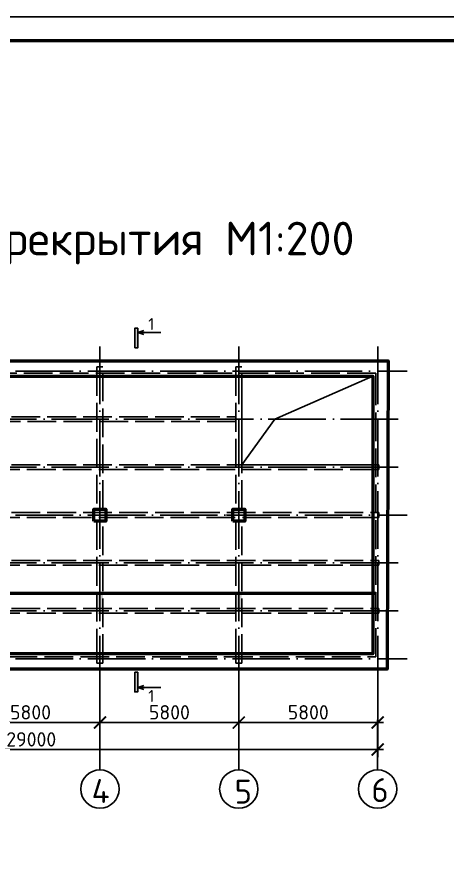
# Model space of a CAD drawing. Header units: millimetres. Extents: x -258556 to -95372, y 16759 to 83599.
# Drawn here: x -127847.3 to -127757.5, y 41828.4 to 42005.4 of the extents above; entities that cross this region are included whole.
import ezdxf

# ---------------------------------------------------------------- set-up
doc = ezdxf.new("R2010")
doc.units = ezdxf.units.MM
doc.header["$LTSCALE"] = 0.5
doc.linetypes.add('ACAD_ISO02W100', pattern=[15, 12, -3])
doc.linetypes.add('ACAD_ISO04W100', pattern=[30, 24, -3, 0, -3])
for name, color, linetype, lineweight in [('0.25-STAMP', 10, 'Continuous', 25), ('0.3-STAMP', 7, 'Continuous', 30), ('ТОЛСТЫЕ', 1, 'Continuous', 50), ('ТОНКИЕе', 7, 'Continuous', 25)]:
    doc.layers.add(name, color=color, linetype=linetype, lineweight=lineweight)
for name, color, linetype in [('оси', 7, 'ACAD_ISO04W100'), ('размеры', 7, 'Continuous'), ('тонкие', 7, 'Continuous'), ('Тонкий', 7, 'Continuous'), ('Штриховка', 7, 'ACAD_ISO02W100')]:
    doc.layers.add(name, color=color, linetype=linetype)
doc.styles.add('3.5', font='isocpeur.ttf', dxfattribs={"height": 3.5})
doc.styles.add('5', font='isocpeur.ttf', dxfattribs={"height": 5})
doc.styles.add('Наклонный 5', font='isocpeur.ttf', dxfattribs={"oblique": 15, "height": 7})
doc.styles.add('Наклонный3.5', font='isocpeur.ttf', dxfattribs={"height": 3})
doc.dimstyles.new('СТРОИТЕЛЬНЫЙ', dxfattribs={"dimtxt": 3.5, "dimasz": 2.5, "dimexe": 1.25, "dimexo": 0.625, "dimtad": 1, "dimdec": 0, "dimlfac": 100, "dimdsep": 46, "dimtxsty": 'Наклонный3.5', "dimblk1": 'ARCHTICK', "dimblk2": 'ARCHTICK', "dimsah": 1, "dimcen": 0, "dimdle": 1.25, "dimadec": 0, "dimazin": 0, "dimtfac": 0.75, "dimtdec": 0, "dimtmove": 0, "dimatfit": 3, "dimldrblk": 'ARCHTICK', "dimfxl": 1, "dimtolj": 1, "dimtzin": 0, "dimarcsym": 0})

# ---------------------------------------------------------------- blocks, each defined once
blk = doc.blocks.new('_ArchTick')
at = {"color": 0, "linetype": 'ByBlock', "const_width": 0.15}
blk.add_lwpolyline([(-0.5, -0.5), (0.5, 0.5)], dxfattribs=at)
blk = doc.blocks.new('*D620')
at = {"layer": 'Defpoints', "color": 0, "transparency": 16777216}
for p in [(-127830.01, 41858.12), (-127859.01, 41853.23), (-127830.01, 41850.24)]:
    blk.add_point(p, dxfattribs=at)
at = {"layer": 'размеры', "color": 0, "lineweight": -2, "transparency": 16777216}
for p, q in [((-127859.01, 41853.85), (-127859.01, 41859.37)), ((-127830.01, 41850.86), (-127830.01, 41859.37)), ((-127860.26, 41858.12), (-127828.76, 41858.12))]:
    blk.add_line(p, q, dxfattribs=at)
at = {"layer": 'размеры', "color": 0, "lineweight": -2, "transparency": 16777216, "xscale": 2.5, "yscale": 2.5, "zscale": 2.5, "rotation": 180}
blk.add_blockref('_ArchTick', (-127859.01, 41858.12), dxfattribs=at)
at = {"layer": 'размеры', "color": 0, "lineweight": -2, "transparency": 16777216, "xscale": 2.5, "yscale": 2.5, "zscale": 2.5}
blk.add_blockref('_ArchTick', (-127830.01, 41858.12), dxfattribs=at)
at = {"layer": 'размеры', "color": 0, "transparency": 16777216, "insert": (-127844.51, 41860.25), "char_height": 3, "attachment_point": 5, "style": 'Наклонный3.5'}
blk.add_mtext('\\A1;5800', dxfattribs=at)
blk = doc.blocks.new('*D621')
at = {"layer": 'Defpoints', "color": 0, "transparency": 16777216}
for p in [(-127801.01, 41858.12), (-127830.01, 41853.23), (-127801.01, 41850.24)]:
    blk.add_point(p, dxfattribs=at)
at = {"layer": 'размеры', "color": 0, "lineweight": -2, "transparency": 16777216}
for p, q in [((-127830.01, 41853.85), (-127830.01, 41859.37)), ((-127801.01, 41850.86), (-127801.01, 41859.37)), ((-127831.26, 41858.12), (-127799.76, 41858.12))]:
    blk.add_line(p, q, dxfattribs=at)
at = {"layer": 'размеры', "color": 0, "lineweight": -2, "transparency": 16777216, "xscale": 2.5, "yscale": 2.5, "zscale": 2.5, "rotation": 180}
blk.add_blockref('_ArchTick', (-127830.01, 41858.12), dxfattribs=at)
at = {"layer": 'размеры', "color": 0, "lineweight": -2, "transparency": 16777216, "xscale": 2.5, "yscale": 2.5, "zscale": 2.5}
blk.add_blockref('_ArchTick', (-127801.01, 41858.12), dxfattribs=at)
at = {"layer": 'размеры', "color": 0, "transparency": 16777216, "insert": (-127815.51, 41860.25), "char_height": 3, "attachment_point": 5, "style": 'Наклонный3.5'}
blk.add_mtext('\\A1;5800', dxfattribs=at)
blk = doc.blocks.new('*D622')
at = {"layer": 'Defpoints', "color": 0, "transparency": 16777216}
for p in [(-127772.01, 41858.12), (-127801.01, 41853.23), (-127772.01, 41850.24)]:
    blk.add_point(p, dxfattribs=at)
at = {"layer": 'размеры', "color": 0, "lineweight": -2, "transparency": 16777216}
for p, q in [((-127801.01, 41853.85), (-127801.01, 41859.37)), ((-127772.01, 41850.86), (-127772.01, 41859.37)), ((-127802.26, 41858.12), (-127770.76, 41858.12))]:
    blk.add_line(p, q, dxfattribs=at)
at = {"layer": 'размеры', "color": 0, "lineweight": -2, "transparency": 16777216, "xscale": 2.5, "yscale": 2.5, "zscale": 2.5, "rotation": 180}
blk.add_blockref('_ArchTick', (-127801.01, 41858.12), dxfattribs=at)
at = {"layer": 'размеры', "color": 0, "lineweight": -2, "transparency": 16777216, "xscale": 2.5, "yscale": 2.5, "zscale": 2.5}
blk.add_blockref('_ArchTick', (-127772.01, 41858.12), dxfattribs=at)
at = {"layer": 'размеры', "color": 0, "transparency": 16777216, "insert": (-127786.51, 41860.25), "char_height": 3, "attachment_point": 5, "style": 'Наклонный3.5'}
blk.add_mtext('\\A1;5800', dxfattribs=at)
blk = doc.blocks.new('*D625')
at = {"layer": 'Defpoints', "color": 0, "transparency": 16777216}
for p in [(-127772.01, 41852.47), (-127917.01, 41850.24), (-127772.01, 41850.24)]:
    blk.add_point(p, dxfattribs=at)
at = {"layer": 'размеры', "color": 0, "lineweight": -2, "transparency": 16777216}
for p, q in [((-127917.01, 41850.86), (-127917.01, 41853.72)), ((-127772.01, 41850.86), (-127772.01, 41853.72)), ((-127918.26, 41852.47), (-127770.76, 41852.47))]:
    blk.add_line(p, q, dxfattribs=at)
at = {"layer": 'размеры', "color": 0, "lineweight": -2, "transparency": 16777216, "xscale": 2.5, "yscale": 2.5, "zscale": 2.5, "rotation": 180}
blk.add_blockref('_ArchTick', (-127917.01, 41852.47), dxfattribs=at)
at = {"layer": 'размеры', "color": 0, "lineweight": -2, "transparency": 16777216, "xscale": 2.5, "yscale": 2.5, "zscale": 2.5}
blk.add_blockref('_ArchTick', (-127772.01, 41852.47), dxfattribs=at)
at = {"layer": 'размеры', "color": 0, "transparency": 16777216, "insert": (-127844.36, 41854.6), "char_height": 3, "attachment_point": 5, "style": 'Наклонный3.5'}
blk.add_mtext('\\A1;29000', dxfattribs=at)

msp = doc.modelspace()

# ---------------------------------------------------------------- hatches: boundary and pattern name
at = {"layer": 'тонкие', "transparency": 33554687}
h = msp.add_hatch(color=7, dxfattribs=at)
h.dxf.hatch_style = 1
h.paths.add_polyline_path([(-127773.00803, 41885.28117), (-127773.00803, 41884.93117), (-127772.40803, 41884.93117), (-127772.40803, 41885.28117)])
h.paths.add_polyline_path([(-127773.46577, 41885.28117), (-127916.00803, 41885.28117), (-127916.00803, 41884.93117), (-127888.63303, 41884.93117), (-127887.38303, 41884.93117), (-127773.00803, 41884.93117), (-127773.00803, 41885.28117)])
h.paths.add_polyline_path([(-127916.60803, 41885.28117), (-127916.60803, 41884.93117), (-127916.00803, 41884.93117), (-127916.00803, 41885.28117)])
h.paths.add_polyline_path([(-127888.63303, 41881.93117), (-127887.38303, 41881.93117), (-127887.38303, 41884.93117), (-127888.63303, 41884.93117)])
h.paths.add_polyline_path([(-127888.00803, 41881.93117), (-127887.38303, 41881.93117), (-127887.38303, 41884.93117), (-127888.00803, 41884.93117)], flags=17)
h = msp.add_hatch(color=7, dxfattribs=at)
h.dxf.hatch_style = 1
h.paths.add_polyline_path([(-127829.38303, 41884.93117), (-127830.63303, 41884.93117), (-127830.63303, 41881.93117), (-127829.38303, 41881.93117)])
h = msp.add_hatch(color=7, dxfattribs=at)
h.dxf.hatch_style = 1
h.paths.add_polyline_path([(-127829.38303, 41884.93117), (-127830.00803, 41884.93117), (-127830.00803, 41881.93117), (-127829.38303, 41881.93117)])
h = msp.add_hatch(color=7, dxfattribs=at)
h.dxf.hatch_style = 1
h.paths.add_polyline_path([(-127800.38303, 41884.93117), (-127801.63303, 41884.93117), (-127801.63303, 41881.93117), (-127800.38303, 41881.93117)])
at = {"layer": 'Тонкий'}
h = msp.add_hatch(color=7, dxfattribs=at)
h.dxf.hatch_style = 1
h.paths.add_polyline_path([(-127822.75652, 41940.43041), (-127822.13609, 41940.43041), (-127822.13609, 41936.32515), (-127822.75652, 41936.32515)])
h = msp.add_hatch(color=7, dxfattribs=at)
h.dxf.hatch_style = 1
h.paths.add_polyline_path([(-127822.75652, 41864.52318), (-127822.13609, 41864.52318), (-127822.13609, 41868.62844), (-127822.75652, 41868.62844)])

# ---------------------------------------------------------------- linework, layer by layer
at = {"layer": '0.25-STAMP', "color": 7}
msp.add_lwpolyline([(-127994.22469, 41411.39759), (-127153.22469, 41411.39759), (-127153.22469, 42005.39759), (-127994.22469, 42005.39759), (-127994.22469, 41411.39759)], dxfattribs=at)
at = {"layer": '0.3-STAMP', "color": 7, "lineweight": 50}
msp.add_lwpolyline([(-127974.22469, 41416.39759), (-127158.22469, 41416.39759), (-127158.22469, 42000.39759), (-127974.22469, 42000.39759), (-127974.22469, 41416.39759)], dxfattribs=at)
at = {"layer": 'оси', "color": 7}
for points in [[(-127830.00803, 41936.59989), (-127830.00803, 41855.66264)], [(-127830.00803, 41936.59989), (-127830.00803, 41855.66264)], [(-127801.00803, 41936.59989), (-127801.00803, 41855.66264)], [(-127801.00803, 41936.59989), (-127801.00803, 41855.66264)], [(-127772.00803, 41936.59989), (-127772.00803, 41855.66264)], [(-127938.23849, 41931.43117), (-127765.82005, 41931.43117)], [(-127771.75803, 41921.43117), (-127767.75803, 41921.43117), (-127921.81449, 41921.43117)], [(-127771.75803, 41911.43117), (-127767.75803, 41911.43117), (-127921.81449, 41911.43117)], [(-127938.23311, 41901.43117), (-127765.82005, 41901.43117)], [(-127771.75803, 41891.43117), (-127767.75803, 41891.43117), (-127921.81449, 41891.43117)], [(-127771.75803, 41881.43117), (-127767.75803, 41881.43117), (-127921.81449, 41881.43117)], [(-127938.23092, 41871.43117), (-127765.82005, 41871.43117)]]:
    msp.add_lwpolyline(points, dxfattribs=at)
at = {"layer": 'ТОЛСТЫЕ', "color": 7}
for points in [[(-127919.20803, 41871.43117), (-127919.20803, 41871.43117), (-127919.20803, 41931.43117), (-127919.20803, 41933.63117), (-127772.00803, 41933.63117), (-127769.80803, 41933.63117), (-127770.00049, 41871.43117), (-127770.00049, 41869.23117), (-127919.20803, 41869.23117), (-127919.20803, 41871.43117)], [(-127916.00803, 41872.43117), (-127916.00803, 41872.43117), (-127916.00803, 41930.43117), (-127916.00803, 41930.43117), (-127773.00803, 41930.43117), (-127773.00803, 41930.43117), (-127773.00803, 41930.43117), (-127773.00803, 41872.43117), (-127773.00803, 41872.43117), (-127773.00803, 41872.43117), (-127916.00803, 41872.43117)], [(-127831.25803, 41900.18117), (-127831.25803, 41902.68117), (-127828.75803, 41902.68117), (-127828.75803, 41900.18117), (-127831.25803, 41900.18117)], [(-127802.25803, 41900.18117), (-127802.25803, 41902.68117), (-127799.75803, 41902.68117), (-127799.75803, 41900.18117), (-127802.25803, 41900.18117)]]:
    msp.add_lwpolyline(points, dxfattribs=at)
at = {"layer": 'ТОНКИЕе', "color": 7, "linetype": 'ACAD_ISO02W100'}
msp.add_lwpolyline([(-127916.60803, 41930.43117), (-127916.60803, 41930.43117), (-127916.60803, 41872.43117), (-127916.60803, 41871.83117), (-127773.00803, 41871.83117), (-127772.40803, 41871.83117), (-127772.40803, 41930.43117), (-127772.40803, 41931.03117), (-127916.60803, 41931.03117), (-127916.60803, 41930.43117)], dxfattribs=at)
at = {"layer": 'ТОНКИЕе', "color": 7}
for points in [[(-127800.38303, 41930.43117), (-127800.38303, 41911.93117), (-127773.00803, 41911.93117)], [(-127800.38303, 41911.93117), (-127793.48631, 41921.43117), (-127773.00803, 41930.43117)], [(-127830.00803, 41900.18117), (-127830.00803, 41898.93877), (-127830.00803, 41903.74149)], [(-127801.00803, 41900.18117), (-127801.00803, 41898.93877), (-127801.00803, 41903.74149)], [(-127828.82803, 41901.43117), (-127832.52914, 41901.43117), (-127827.48693, 41901.43117)], [(-127799.82803, 41901.43117), (-127803.52914, 41901.43117), (-127798.48693, 41901.43117)], [(-127887.38303, 41881.93117), (-127888.63303, 41881.93117), (-127888.63303, 41884.93117), (-127887.38303, 41884.93117), (-127887.38303, 41881.93117), (-127888.63303, 41881.93117), (-127888.63303, 41884.93117), (-127916.00803, 41884.93117), (-127916.60803, 41884.93117), (-127916.60803, 41885.28117), (-127773.46577, 41885.28117), (-127772.46577, 41885.28117), (-127772.41577, 41885.28117), (-127772.40803, 41885.28117), (-127772.40803, 41885.28117), (-127772.40803, 41884.93117), (-127887.38303, 41884.93117)], [(-127830.01835, 41848.23984), (-127830.00803, 41869.23117)], [(-127801.01835, 41848.23984), (-127801.00803, 41869.23117)], [(-127772.01835, 41848.23984), (-127772.00803, 41869.23117)]]:
    msp.add_lwpolyline(points, dxfattribs=at)
for centre in [(-127830.02032, 41844.23984), (-127801.02032, 41844.23984), (-127772.02032, 41844.23984)]:
    msp.add_circle(centre, 4, dxfattribs=at)
at = {"layer": 'Тонкий', "color": 7}
for p, q in [((-127822.13609, 41939.55498), (-127820.83156, 41939.97468)), ((-127822.13609, 41939.55498), (-127817.32523, 41939.55498)), ((-127822.13609, 41939.55498), (-127820.83156, 41939.13528)), ((-127822.13609, 41865.39861), (-127820.83156, 41865.81831)), ((-127822.13609, 41865.39861), (-127817.32523, 41865.39861)), ((-127822.13609, 41865.39861), (-127820.83156, 41864.97891))]:
    msp.add_line(p, q, dxfattribs=at)
for points in [[(-127822.75652, 41936.32515), (-127822.13609, 41936.32515), (-127822.13609, 41940.43041), (-127822.75652, 41940.43041)], [(-127822.75652, 41868.62844), (-127822.13609, 41868.62844), (-127822.13609, 41864.52318), (-127822.75652, 41864.52318)]]:
    msp.add_lwpolyline(points, close=True, dxfattribs=at)
at = {"layer": 'Штриховка', "color": 7}
for points in [[(-127830.63303, 41932.33117), (-127830.63303, 41902.68117)], [(-127829.38303, 41932.33117), (-127830.63303, 41932.33117)], [(-127829.38303, 41902.68117), (-127829.38303, 41932.33117)], [(-127801.63303, 41932.33117), (-127801.63303, 41902.68117)], [(-127800.38303, 41932.33117), (-127801.63303, 41932.33117)], [(-127800.38303, 41902.68117), (-127800.38303, 41932.33117)], [(-127916.00803, 41921.43117), (-127916.00803, 41921.93117), (-127801.63303, 41921.93117), (-127801.63303, 41921.93117), (-127801.63303, 41920.93117), (-127916.00803, 41920.93117), (-127917.25803, 41920.93117), (-127917.25803, 41921.93117), (-127916.00803, 41921.93117)], [(-127916.00803, 41911.43117), (-127916.00803, 41911.93117), (-127773.00803, 41911.93117), (-127771.75803, 41911.93117), (-127771.75803, 41910.93117), (-127916.00803, 41910.93117), (-127917.25803, 41910.93117), (-127917.25803, 41911.93117), (-127916.00803, 41911.93117)], [(-127916.00803, 41901.43117), (-127916.00803, 41901.93117), (-127773.00803, 41901.93117), (-127771.75803, 41901.93117), (-127771.75803, 41900.93117), (-127916.00803, 41900.93117), (-127917.25803, 41900.93117), (-127917.25803, 41901.93117), (-127916.00803, 41901.93117)], [(-127830.63303, 41900.18117), (-127830.63303, 41872.43117), (-127830.63303, 41870.53117), (-127829.38303, 41870.53117), (-127829.38303, 41900.18117)], [(-127801.63303, 41900.18117), (-127801.63303, 41872.43117), (-127801.63303, 41870.53117), (-127800.38303, 41870.53117), (-127800.38303, 41900.18117)], [(-127916.00803, 41891.43117), (-127916.00803, 41891.93117), (-127773.00803, 41891.93117), (-127771.75803, 41891.93117), (-127771.75803, 41890.93117), (-127916.00803, 41890.93117), (-127917.25803, 41890.93117), (-127917.25803, 41891.93117), (-127916.00803, 41891.93117)], [(-127916.00803, 41881.43117), (-127916.00803, 41881.93117), (-127773.00803, 41881.93117), (-127771.75803, 41881.93117), (-127771.75803, 41880.93117), (-127916.00803, 41880.93117), (-127917.25803, 41880.93117), (-127917.25803, 41881.93117), (-127916.00803, 41881.93117)]]:
    msp.add_lwpolyline(points, dxfattribs=at)

# ---------------------------------------------------------------- texts
at = {"layer": 'ТОНКИЕе', "color": 7, "insert": (-127960.32069, 41962.65745), "char_height": 7, "width": 336.4736202, "attachment_point": 1, "style": '3.5'}
msp.add_mtext('Конструктивная схема перекрытия М1:200', dxfattribs=at)
at = {"layer": 'ТОНКИЕе', "color": 7, "char_height": 5, "attachment_point": 1, "style": 'Наклонный 5'}
for s, insert in [('{\\Q0;4}', (-127831.75045, 41846.32264)), ('{\\Q0;5}', (-127801.90023, 41846.19466)), ('{\\Q0;6}', (-127773.32775, 41846.51264))]:
    msp.add_mtext_dynamic_manual_height_columns(s, width=2.0862544, gutter_width=35, heights=[0], dxfattribs=dict(at, insert=insert))
at = {"layer": 'Тонкий', "color": 7, "style": '5'}
for p in [(-127819.92095, 41940.04915), (-127819.92095, 41862.40444)]:
    msp.add_text('1', height=2.5, dxfattribs=at).set_placement(p)

# ---------------------------------------------------------------- dimensions: what is measured, and where the dimension line sits
at = {"layer": 'размеры', "color": 7}
for base, p1, p2, picture, middle in [((-127830.00803, 41858.12225), (-127859.00803, 41853.22967), (-127830.00803, 41850.23982), '*D620', (-127844.50803, 41860.24725)), ((-127801.00803, 41858.12225), (-127830.00803, 41853.22967), (-127801.00803, 41850.23982), '*D621', (-127815.50803, 41860.24725)), ((-127772.00803, 41858.12225), (-127801.00803, 41853.22967), (-127772.00803, 41850.23982), '*D622', (-127786.50803, 41860.24725))]:
    dim = msp.add_linear_dim(base=base, p1=p1, p2=p2, text='5800', dimstyle='СТРОИТЕЛЬНЫЙ', dxfattribs=at)
    dim.commit()
    dim.dimension.update_dxf_attribs({"geometry": picture, "text_midpoint": middle})
dim = msp.add_linear_dim(base=(-127772.00803, 41852.47404), p1=(-127917.00803, 41850.23982), p2=(-127772.00803, 41850.23982), text='29000', dimstyle='СТРОИТЕЛЬНЫЙ', dxfattribs=at)
dim.commit()
dim.dimension.update_dxf_attribs({"geometry": '*D625', "text_midpoint": (-127844.36152, 41852.47404), "dimtype": 160})

doc.saveas('drawing.dxf')
